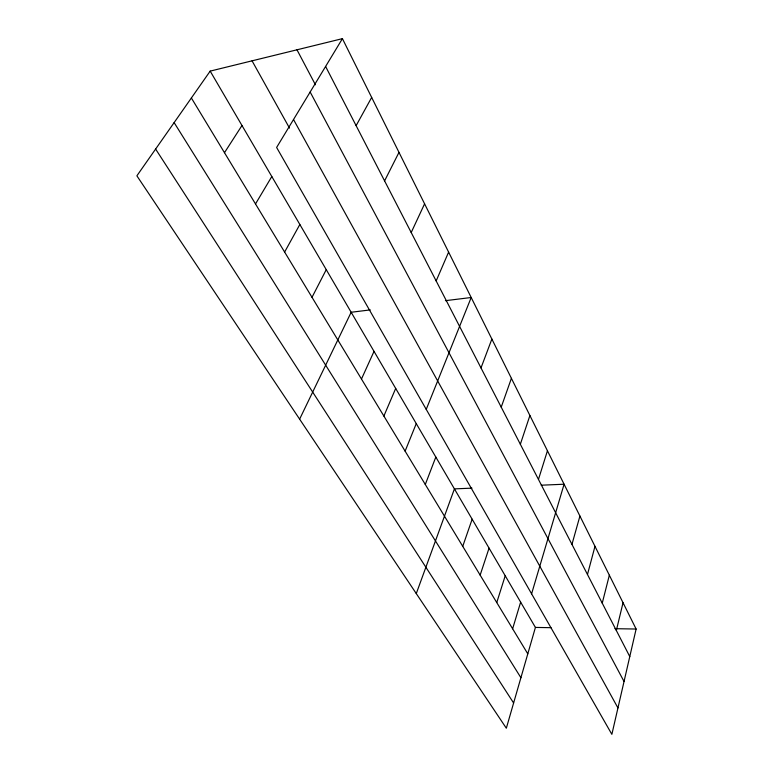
<?xml version="1.0" encoding="UTF-8"?>
<svg xmlns="http://www.w3.org/2000/svg" width="773" height="773" viewBox="0 0 773 773"><rect width="100%" height="100%" fill="white"/><g stroke="black" fill="none" stroke-linecap="round" stroke-linejoin="round"><path stroke-width="1.16" d="M636.121 629.029L611.868 734.35L276.618 147.459L342.42 38.65L636.121 629.029L614.931 628.691M616.332 630.497L623.038 602.727M602.244 603.172L609.346 575.189M587.47 574.503L594.988 546.327M571.952 544.395L579.924 516.045M210.179 71.116L535.418 627.425L506.334 728.224L136.879 175.819L210.179 71.116L342.42 38.65M531.592 593.828L564.087 484.227L541.226 485.202M512.625 628.778L520.644 602.157M538.462 479.415L547.439 450.765M496.759 602.563L505.213 575.759M480.149 575.122L489.058 548.134M520.345 444.272L529.901 415.507M462.737 546.356L472.148 519.205M501.223 407.168L511.407 378.326M416.28 593.587L454.418 488.884L471.965 488.14M480.999 367.938L491.87 339.057M425.295 484.487L435.817 457.056M426.232 409.381L471.201 297.508L445.422 300.678M405.12 451.152L416.261 423.614M383.872 416.058L395.699 388.433M436.156 280.937L448.611 252.104M361.474 379.041L374.026 351.367M411.207 232.528L424.59 203.821M299.624 419.159L351.164 312.263L370.286 309.905M384.587 180.882L398.994 152.368M312.012 297.305L326.254 269.651M284.619 252.056L299.847 224.489M356.121 125.651L371.668 97.437M255.505 203.946L271.806 176.534M224.479 152.696L241.978 125.506M535.418 627.425L550.985 627.676M155.624 149.054L513.61 702.995M174.128 122.607L520.905 677.718M191.375 97.987L527.795 653.842M252.056 60.835L289.508 128.105M293.518 119.525L617.946 707.942M310.157 92.006L624.033 681.506M296.987 49.81L315.432 84.798M325.607 66.459L629.782 656.577"/></g></svg>
